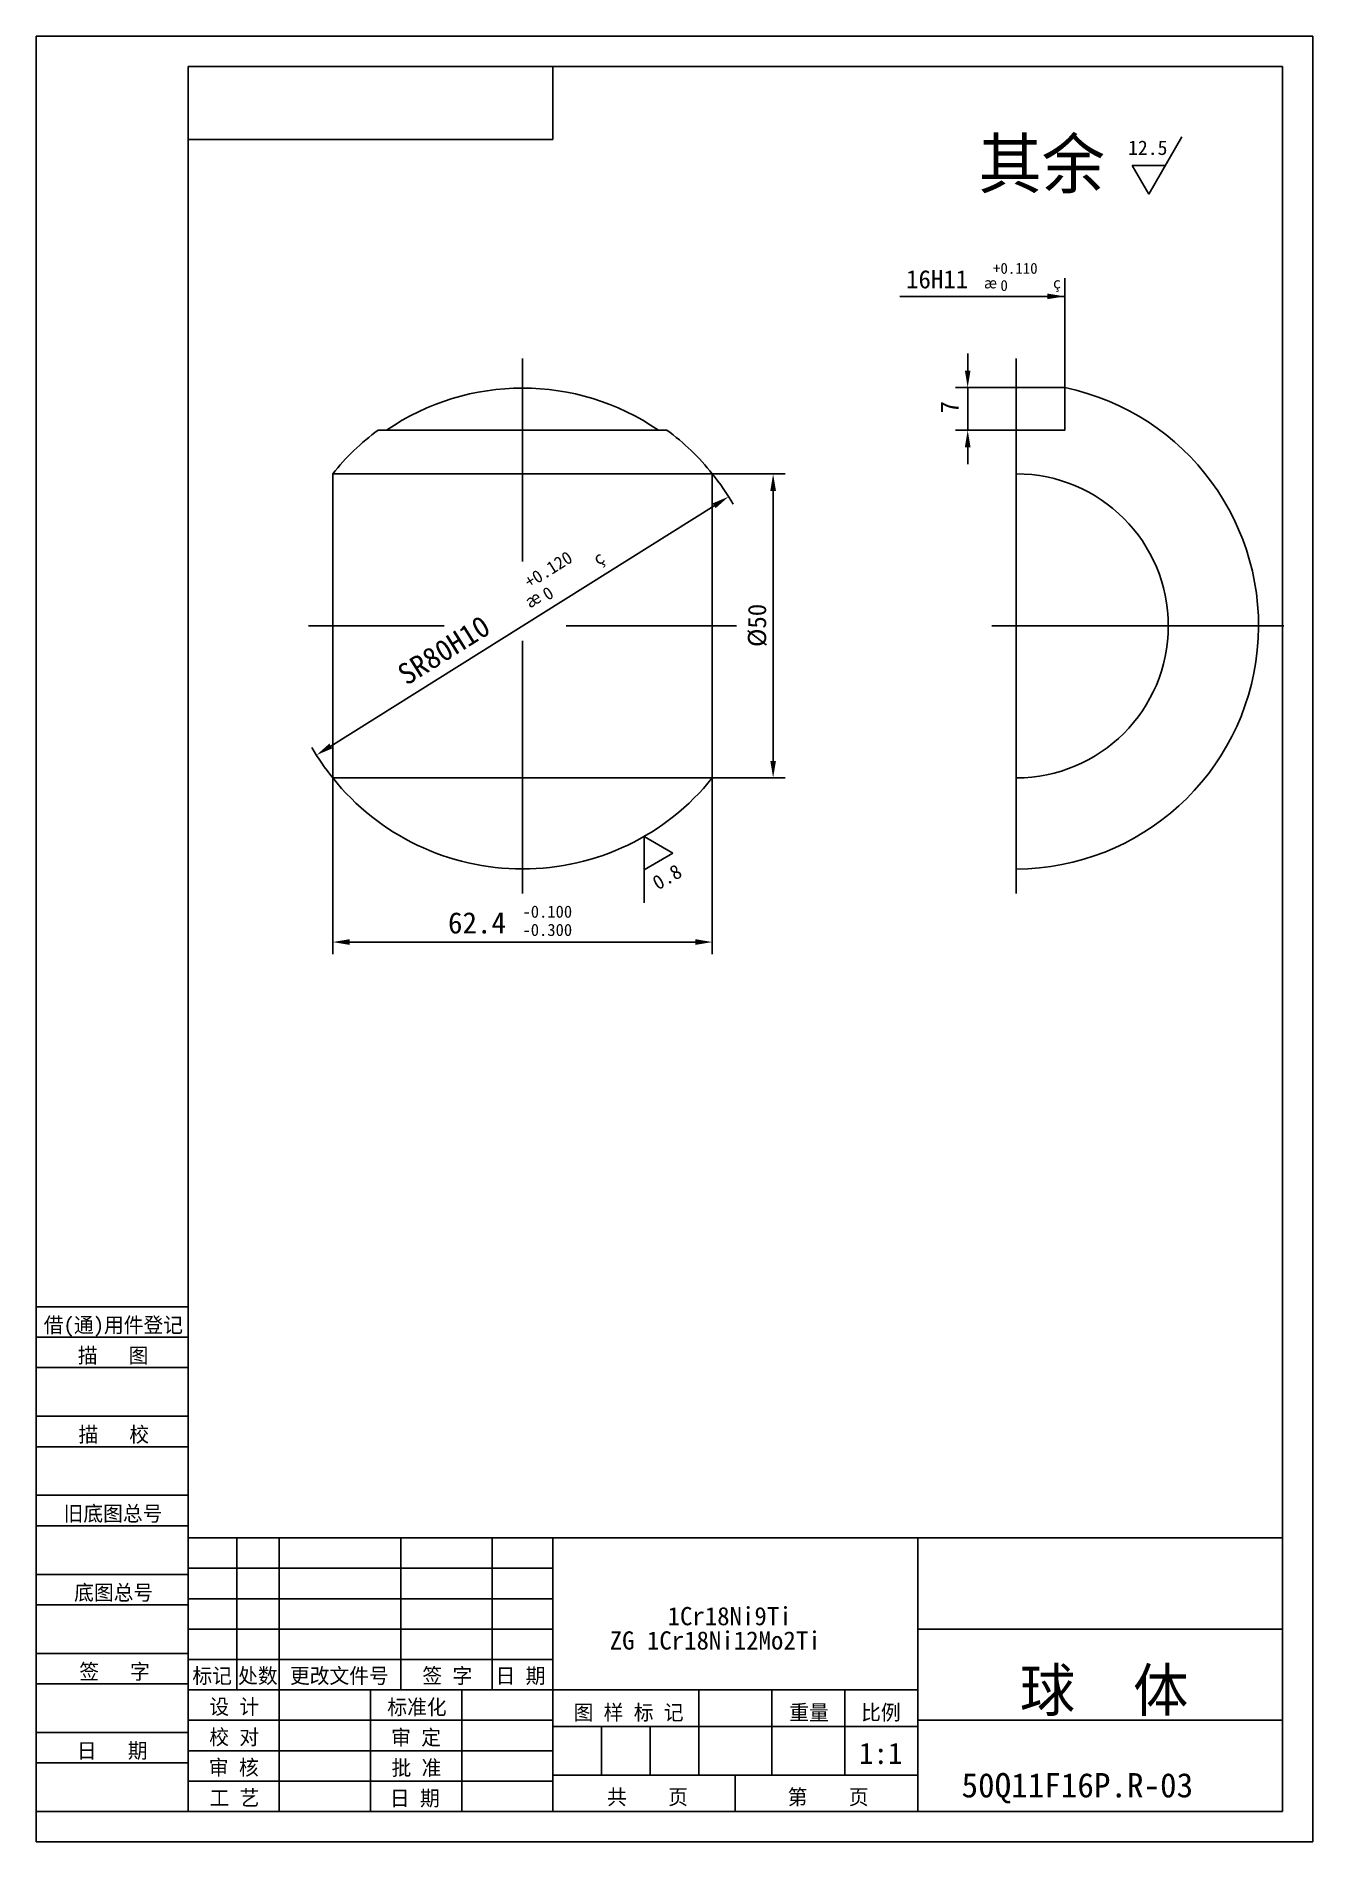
# Model space of a CAD drawing. Header units: metres. Extents: x 0 to 210, y 0 to 297.
import ezdxf

# ---------------------------------------------------------------- set-up
doc = ezdxf.new("R2010")
doc.units = ezdxf.units.M
for name, color, linetype in [('C', 6, 'Continuous'), ('D', 1, 'Continuous'), ('FL', 5, 'Continuous'), ('T', 7, 'Continuous'), ('TL', 4, 'Continuous')]:
    doc.layers.add(name, color=color, linetype=linetype)

# ---------------------------------------------------------------- blocks, each defined once
blk = doc.blocks.new('TUKUN4')
at = {"layer": 'FL'}
for p, q in [((0, 297), (0, 0)), ((210, 297), (0, 297)), ((210, 0), (210, 297)), ((0, 78), (25, 78)), ((0, 70), (25, 70)), ((0, 65), (25, 65)), ((0, 57), (25, 57)), ((0, 52), (25, 52)), ((33, 25), (33, 50)), ((40, 5), (40, 50)), ((60, 25), (60, 50)), ((75, 25), (75, 50)), ((25, 45), (85, 45)), ((0, 44), (25, 44)), ((0, 39), (25, 39)), ((25, 40), (85, 40)), ((25, 35), (85, 35)), ((0, 31), (25, 31)), ((25, 30), (85, 30)), ((0, 26), (25, 26)), ((70, 5), (70, 25)), ((0, 18), (25, 18)), ((25, 20), (85, 20)), ((25, 15), (85, 15)), ((0, 13), (25, 13)), ((25, 10), (85, 10)), ((0, 0), (210, 0))]:
    blk.add_line(p, q, dxfattribs=at)
at = {"layer": 'TL'}
for p, q in [((25, 5), (25, 292)), ((205, 292), (25, 292)), ((85, 292), (85, 280)), ((205, 5), (205, 292)), ((85, 280), (25, 280)), ((0, 88), (25, 88)), ((0, 83), (25, 83)), ((205, 50), (25, 50)), ((85, 5), (85, 50)), ((145, 5), (145, 50)), ((205, 35), (145, 35)), ((145, 25), (25, 25)), ((55, 5), (55, 25)), ((109, 11), (109, 25)), ((121, 11), (121, 25)), ((133, 11), (133, 25)), ((85, 19), (145, 19)), ((93, 11), (93, 19)), ((101, 11), (101, 19)), ((205, 20), (145, 20)), ((145, 11), (85, 11)), ((115, 5), (115, 11)), ((0, 5), (205, 5))]:
    blk.add_line(p, q, dxfattribs=at)
at = {"layer": 'T'}
for s, p in [('借(通)用件登记', (1.26, 83.76)), ('描   图', (6.86, 78.76)), ('描   校', (6.98, 65.76)), ('旧底图总号', (4.52, 52.76)), ('底图总号', (6.25, 39.76)), ('签   字', (7.1, 26.76)), ('标记', (25.71, 26.07)), ('处数', (33.22, 26.07)), ('更改文件号', (41.75, 26.07)), ('签 字', (63.53, 26.07)), ('日 期', (75.57, 26.07)), ('设 计', (28.5, 20.99)), ('标准化', (57.77, 20.93)), ('图 样 标 记', (88.4, 20.04)), ('重量', (123.88, 20.04)), ('比例', (135.7, 20.04)), ('校 对', (28.48, 15.99)), ('审 定', (58.39, 15.93)), ('日   期', (6.72, 13.76)), ('审 核', (28.41, 10.99)), ('批 准', (58.46, 10.93)), ('共    页', (93.91, 6.13)), ('第    页', (123.62, 6.13)), ('工 艺', (28.52, 5.99)), ('日 期', (58.18, 5.93))]:
    blk.add_text(s, height=2.5, dxfattribs=at).set_placement(p)

msp = doc.modelspace()

# ---------------------------------------------------------------- linework, layer by layer
at = {"layer": 'C'}
for points in [[(80, 244), (80, 210.59)], [(161.22, 244), (161.22, 156)], [(44.78, 200), (67.11, 200)], [(87.19, 200), (115.22, 200)], [(157.22, 200), (205.22, 200)], [(80, 197.54), (80, 156)]]:
    msp.add_lwpolyline(points, dxfattribs=at)
at = {"layer": 'D'}
for p, q in [((188.46, 280.46), (183, 271)), ((183, 271), (180.27, 275.73)), ((180.27, 275.73), (185.73, 275.73)), ((169.22, 254.19), (142.05, 254.19)), ((153.22, 241.99), (153.22, 244.79)), ((169.22, 239.19), (151.22, 239.19)), ((153.22, 232.19), (153.22, 239.19)), ((161.22, 232.19), (151.22, 232.19)), ((153.22, 229.39), (153.22, 226.59)), ((111.22, 225), (123.22, 225)), ((121.22, 177.8), (121.22, 222.2)), ((48.48, 180.24), (111.52, 219.76)), ((48.78, 175), (48.78, 146)), ((111.22, 175), (123.22, 175)), ((111.22, 175), (111.22, 146)), ((100, 154.43), (100, 165.36)), ((100, 165.36), (104.73, 162.63)), ((104.73, 162.63), (100, 159.89)), ((51.58, 148), (108.42, 148))]:
    msp.add_line(p, q, dxfattribs=at)
msp.add_lwpolyline([(169.22, 239.19), (169.22, 257.19)], dxfattribs=at)
for points in [[(114.64, 220, 0.04), (111.22, 225, 0.04)], [(45.36, 180, 0.04), (48.78, 175, 0.04)]]:
    msp.add_lwpolyline(points, format="xyb", dxfattribs=at)
for points in [[(166.34, 253.74), (169.22, 254.19), (166.34, 254.65)], [(152.76, 241.99), (153.69, 241.99), (153.22, 239.19)], [(152.76, 229.39), (153.69, 229.39), (153.22, 232.19)], [(120.76, 222.2), (121.69, 222.2), (121.22, 225)], [(111.77, 219.36), (111.27, 220.15), (113.89, 221.25)], [(48.73, 179.85), (48.23, 180.64), (46.11, 178.75)], [(120.76, 177.8), (121.69, 177.8), (121.22, 175)], [(51.58, 148.47), (51.58, 147.53), (48.78, 148)], [(108.42, 148.47), (108.42, 147.53), (111.22, 148)]]:
    msp.add_solid(points, dxfattribs=at)
at = {"layer": 'TL'}
for points in [[(102.35, 232.19, 0.31), (57.65, 232.19, 0.31)], [(161.22, 160, 0.9), (169.22, 239.19), (169.22, 232.19), (161.22, 232.19)], [(161.22, 175, 1), (161.22, 225, 1)]]:
    msp.add_lwpolyline(points, format="xyb", dxfattribs=at)
for points in [[(111.22, 225, 0.07), (103.74, 232.19), (56.26, 232.19, 0.07), (48.78, 225)], [(48.78, 175, 0.48), (111.22, 175)]]:
    msp.add_lwpolyline(points, format="xyb", close=True, dxfattribs=at)
for points in [[(48.78, 225), (48.78, 175)], [(111.22, 175), (111.22, 225)]]:
    msp.add_lwpolyline(points, dxfattribs=at)

# ---------------------------------------------------------------- block references
at = {"layer": 'T'}
msp.add_blockref('TUKUN4', (0, 0), dxfattribs=at)

# ---------------------------------------------------------------- texts
at = {"layer": 'D'}
for s, height, p in [('其余', 8, (155, 272)), ('12.5', 2.38, (179.6, 277.45)), ('16H11', 3, (143.09, 255.51)), ('+0.110', 1.8, (157.38, 257.91)), ('%%230', 1.8, (155.88, 255.51)), (' 0', 1.8, (157.38, 255.09)), ('%%231', 1.8, (167.28, 255.51)), ('62.4', 3.5, (67.75, 149.41)), ('-0.100', 2, (80, 152)), ('-0.300', 2, (80, 149)), ('1Cr18Ni9Ti', 3, (103.86, 35.63)), ('ZG 1Cr18Ni12Mo2Ti', 3, (94.34, 31.63)), ('球  体', 7, (161.8, 21.46)), ('1:1', 3.5, (135.35, 12.82)), ('50Q11F16P.R-03', 4, (152.21, 7.32))]:
    msp.add_text(s, height=height, dxfattribs=at).set_placement(p)
for s, height, rotation, p in [('7', 3, 90, (151.75, 234.95)), ('+0.120', 2.1, 32.08, (81.18, 206.11)), ('%%231', 2.1, 32.08, (92.46, 209.87)), ('%%230', 2.1, 32.08, (81.19, 202.81)), (' 0', 2.1, 32.08, (82.93, 203.32)), ('%%C50', 3, 90, (120.07, 196.52)), ('SR80H10', 3.5, 32.08, (60.92, 190.11)), ('0.8', 2.38, 30, (102.26, 156.46))]:
    msp.add_text(s, height=height, rotation=rotation, dxfattribs=at).set_placement(p)

doc.saveas('drawing.dxf')
